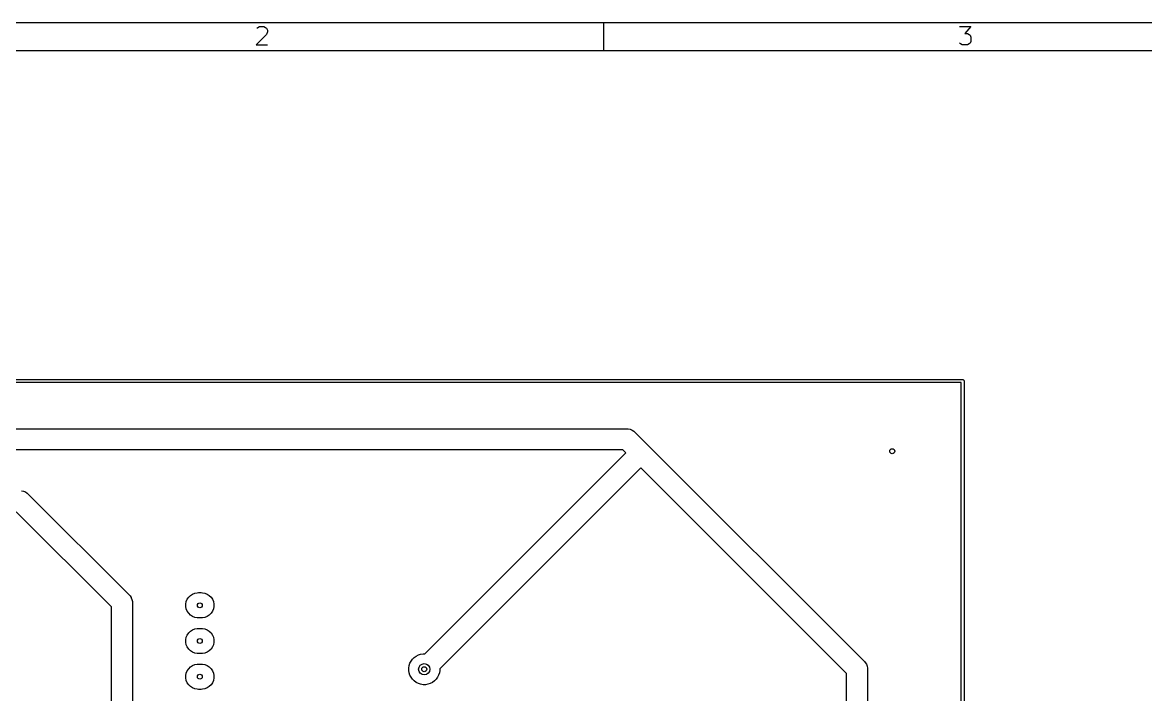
# Model space of a CAD drawing. Header units: inches. Extents: x 0.4 to 11.3, y -7.9 to -0.4.
# Drawn here: x 2.704 to 5.846, y -2.276 to -0.394 of the extents above; entities that cross this region are included whole.
import ezdxf

# ---------------------------------------------------------------- set-up
doc = ezdxf.new("R2010")
doc.units = ezdxf.units.IN
doc.header["$MEASUREMENT"] = 0
doc.layers.add('F.Cu', color=13, linetype='CONTINUOUS', true_color=0xc83434)

msp = doc.modelspace()

# ---------------------------------------------------------------- linework, layer by layer
at = {"layer": 'BLACK', "linetype": 'CONTINUOUS'}
for p, q in [((0.3937, -0.3937), (11.2993, -0.3937)), ((3.3601, -0.4101), (3.3625, -0.4077)), ((3.3625, -0.4077), (3.3674, -0.4053)), ((3.3674, -0.4053), (3.3796, -0.4053)), ((3.3796, -0.4053), (3.3845, -0.4077)), ((3.3845, -0.4077), (3.3869, -0.4101)), ((4.3307, -0.4724), (4.3307, -0.3937)), ((5.3262, -0.4053), (5.3578, -0.4053)), ((5.3578, -0.4053), (5.3408, -0.4248)), ((3.3869, -0.4272), (3.3577, -0.4564)), ((3.3869, -0.4101), (3.3893, -0.415)), ((3.3893, -0.4199), (3.3869, -0.4272)), ((3.3893, -0.415), (3.3893, -0.4199)), ((5.3408, -0.4248), (5.3481, -0.4248)), ((5.3481, -0.4248), (5.353, -0.4272)), ((5.353, -0.4272), (5.3554, -0.4296)), ((5.3554, -0.4296), (5.3578, -0.4345)), ((5.3578, -0.4345), (5.3578, -0.4467)), ((3.3577, -0.4564), (3.3893, -0.4564)), ((5.3286, -0.454), (5.3262, -0.4516)), ((5.3335, -0.4564), (5.3286, -0.454)), ((5.3481, -0.4564), (5.3335, -0.4564)), ((5.353, -0.454), (5.3481, -0.4564)), ((5.3554, -0.4516), (5.353, -0.454)), ((5.3578, -0.4467), (5.3554, -0.4516)), ((0.4724, -0.4724), (11.2206, -0.4724))]:
    msp.add_line(p, q, dxfattribs=at)
at = {"layer": 'F.Cu', "linetype": 'CONTINUOUS'}
for p, q in [((1.3976, -1.3937), (5.3346, -1.3937)), ((5.3307, -1.4016), (1.4016, -1.4016)), ((5.3307, -4.1496), (5.3307, -1.4016)), ((5.3346, -1.3937), (5.3354, -1.3938)), ((5.3354, -1.3938), (5.3368, -1.3944)), ((5.3368, -1.3944), (5.3379, -1.3955)), ((5.3379, -1.3955), (5.3385, -1.3969)), ((5.3385, -1.3969), (5.3386, -1.3976)), ((5.3386, -1.3976), (5.3386, -4.1535)), ((2.5256, -1.5319), (4.3961, -1.5319)), ((4.3961, -1.5319), (4.399, -1.532)), ((4.399, -1.532), (4.4046, -1.5332)), ((4.4046, -1.5332), (4.4078, -1.5345)), ((4.4078, -1.5345), (4.41, -1.5354)), ((4.41, -1.5354), (4.4144, -1.5383)), ((4.4144, -1.5383), (4.4148, -1.5386)), ((4.4148, -1.5386), (4.4169, -1.5405)), ((4.4169, -1.5405), (4.4473, -1.5709)), ((4.4473, -1.5709), (5.0602, -2.1838)), ((4.3838, -1.5909), (2.5378, -1.5909)), ((3.8298, -2.1619), (4.3923, -1.5994)), ((4.3923, -1.5994), (4.3838, -1.5909)), ((4.4341, -1.6412), (3.8715, -2.2037)), ((5.0098, -2.217), (4.4341, -1.6412)), ((2.7013, -1.7053), (2.707, -1.7064)), ((2.707, -1.7064), (2.7101, -1.7077)), ((2.7101, -1.7077), (2.7123, -1.7086)), ((2.7123, -1.7086), (2.7172, -1.7118)), ((2.7172, -1.7118), (2.7193, -1.7138)), ((2.7193, -1.7138), (3.0032, -1.9976)), ((2.9528, -2.0307), (2.6862, -1.7642)), ((3.0032, -1.9976), (3.0051, -1.9998)), ((3.0051, -1.9998), (3.0083, -2.0046)), ((3.0083, -2.0046), (3.0084, -2.0048)), ((3.0084, -2.0048), (3.0105, -2.0099)), ((3.0105, -2.0099), (3.0117, -2.0156)), ((3.1625, -2.0157), (3.1652, -2.0093)), ((3.1652, -2.0093), (3.1691, -2.0035)), ((3.1691, -2.0035), (3.174, -1.9986)), ((3.174, -1.9986), (3.1798, -1.9947)), ((3.1798, -1.9947), (3.1862, -1.9921)), ((3.1862, -1.9921), (3.193, -1.9907)), ((3.193, -1.9907), (3.1965, -1.9906)), ((3.1965, -1.9906), (3.2043, -1.9906)), ((3.2043, -1.9906), (3.2078, -1.9907)), ((3.2078, -1.9907), (3.2146, -1.9921)), ((3.2146, -1.9921), (3.221, -1.9947)), ((3.221, -1.9947), (3.2268, -1.9986)), ((3.2268, -1.9986), (3.2317, -2.0035)), ((3.2317, -2.0035), (3.2356, -2.0093)), ((3.2356, -2.0093), (3.2382, -2.0157)), ((2.9528, -2.9626), (2.9528, -2.0307)), ((3.0117, -2.0156), (3.0118, -2.0185)), ((3.0118, -2.0185), (3.0118, -2.9504)), ((3.1612, -2.0225), (3.1625, -2.0157)), ((3.1612, -2.0295), (3.1612, -2.0225)), ((3.1625, -2.0363), (3.1612, -2.0295)), ((3.1652, -2.0427), (3.1625, -2.0363)), ((3.2382, -2.0363), (3.2356, -2.0427)), ((3.2382, -2.0157), (3.2396, -2.0225)), ((3.2396, -2.0295), (3.2382, -2.0363)), ((3.2396, -2.0225), (3.2396, -2.0295)), ((3.1691, -2.0485), (3.1652, -2.0427)), ((3.174, -2.0534), (3.1691, -2.0485)), ((3.1798, -2.0572), (3.174, -2.0534)), ((3.1862, -2.0599), (3.1798, -2.0572)), ((3.193, -2.0612), (3.1862, -2.0599)), ((3.1965, -2.0614), (3.193, -2.0612)), ((3.2043, -2.0614), (3.1965, -2.0614)), ((3.2078, -2.0612), (3.2043, -2.0614)), ((3.2146, -2.0599), (3.2078, -2.0612)), ((3.221, -2.0572), (3.2146, -2.0599)), ((3.2268, -2.0534), (3.221, -2.0572)), ((3.2317, -2.0485), (3.2268, -2.0534)), ((3.2356, -2.0427), (3.2317, -2.0485)), ((3.1652, -2.1093), (3.1691, -2.1035)), ((3.1691, -2.1035), (3.174, -2.0986)), ((3.174, -2.0986), (3.1798, -2.0947)), ((3.1798, -2.0947), (3.1862, -2.0921)), ((3.1862, -2.0921), (3.193, -2.0907)), ((3.193, -2.0907), (3.1965, -2.0906)), ((3.1965, -2.0906), (3.2043, -2.0906)), ((3.2043, -2.0906), (3.2078, -2.0907)), ((3.2078, -2.0907), (3.2146, -2.0921)), ((3.2146, -2.0921), (3.221, -2.0947)), ((3.221, -2.0947), (3.2268, -2.0986)), ((3.2268, -2.0986), (3.2317, -2.1035)), ((3.2317, -2.1035), (3.2356, -2.1093)), ((3.1612, -2.1225), (3.1625, -2.1157)), ((3.1612, -2.1295), (3.1612, -2.1225)), ((3.1625, -2.1363), (3.1612, -2.1295)), ((3.1625, -2.1157), (3.1652, -2.1093)), ((3.1652, -2.1427), (3.1625, -2.1363)), ((3.2356, -2.1093), (3.2382, -2.1157)), ((3.2382, -2.1363), (3.2356, -2.1427)), ((3.2382, -2.1157), (3.2396, -2.1225)), ((3.2396, -2.1295), (3.2382, -2.1363)), ((3.2396, -2.1225), (3.2396, -2.1295)), ((3.1691, -2.1485), (3.1652, -2.1427)), ((3.174, -2.1534), (3.1691, -2.1485)), ((3.1798, -2.1572), (3.174, -2.1534)), ((3.1862, -2.1599), (3.1798, -2.1572)), ((3.193, -2.1612), (3.1862, -2.1599)), ((3.1965, -2.1614), (3.193, -2.1612)), ((3.2043, -2.1614), (3.1965, -2.1614)), ((3.2078, -2.1612), (3.2043, -2.1614)), ((3.2146, -2.1599), (3.2078, -2.1612)), ((3.221, -2.1572), (3.2146, -2.1599)), ((3.2268, -2.1534), (3.221, -2.1572)), ((3.2317, -2.1485), (3.2268, -2.1534)), ((3.2356, -2.1427), (3.2317, -2.1485)), ((3.8002, -2.1722), (3.8057, -2.1682)), ((3.8057, -2.1682), (3.8118, -2.1651)), ((3.8118, -2.1651), (3.8182, -2.163)), ((3.8182, -2.163), (3.8249, -2.1619)), ((3.8249, -2.1619), (3.8298, -2.1619)), ((3.1691, -2.2035), (3.174, -2.1986)), ((3.174, -2.1986), (3.1798, -2.1947)), ((3.1798, -2.1947), (3.1862, -2.1921)), ((3.1862, -2.1921), (3.193, -2.1907)), ((3.193, -2.1907), (3.1965, -2.1906)), ((3.1965, -2.1906), (3.2043, -2.1906)), ((3.2043, -2.1906), (3.2078, -2.1907)), ((3.2078, -2.1907), (3.2146, -2.1921)), ((3.2146, -2.1921), (3.221, -2.1947)), ((3.221, -2.1947), (3.2268, -2.1986)), ((3.2268, -2.1986), (3.2317, -2.2035)), ((3.7852, -2.2017), (3.7862, -2.195)), ((3.7862, -2.195), (3.7883, -2.1885)), ((3.7883, -2.1885), (3.7914, -2.1825)), ((3.7914, -2.1825), (3.7954, -2.177)), ((3.7954, -2.177), (3.8002, -2.1722)), ((5.0602, -2.1838), (5.0622, -2.186)), ((5.0622, -2.186), (5.0654, -2.1908)), ((5.0654, -2.1908), (5.0676, -2.1962)), ((5.0676, -2.1962), (5.0688, -2.2018)), ((3.1612, -2.2225), (3.1625, -2.2157)), ((3.1612, -2.2295), (3.1612, -2.2225)), ((3.1625, -2.2363), (3.1612, -2.2295)), ((3.1625, -2.2157), (3.1652, -2.2093)), ((3.1652, -2.2093), (3.1691, -2.2035)), ((3.2317, -2.2035), (3.2356, -2.2093)), ((3.2356, -2.2093), (3.2382, -2.2157)), ((3.2382, -2.2157), (3.2396, -2.2225)), ((3.2396, -2.2295), (3.2382, -2.2363)), ((3.2396, -2.2225), (3.2396, -2.2295)), ((3.7852, -2.2085), (3.7852, -2.2017)), ((3.7862, -2.2152), (3.7852, -2.2085)), ((3.7883, -2.2217), (3.7862, -2.2152)), ((3.7914, -2.2277), (3.7883, -2.2217)), ((3.7954, -2.2332), (3.7914, -2.2277)), ((3.8653, -2.2277), (3.8613, -2.2332)), ((3.8684, -2.2217), (3.8653, -2.2277)), ((3.8705, -2.2152), (3.8684, -2.2217)), ((3.8715, -2.2085), (3.8705, -2.2152)), ((3.8715, -2.2037), (3.8715, -2.2085)), ((5.0098, -2.4862), (5.0098, -2.217)), ((5.0688, -2.2018), (5.0689, -2.2047)), ((5.0689, -2.2047), (5.0689, -2.4862)), ((3.1652, -2.2427), (3.1625, -2.2363)), ((3.1691, -2.2485), (3.1652, -2.2427)), ((3.174, -2.2534), (3.1691, -2.2485)), ((3.1798, -2.2572), (3.174, -2.2534)), ((3.1862, -2.2599), (3.1798, -2.2572)), ((3.193, -2.2612), (3.1862, -2.2599)), ((3.1965, -2.2614), (3.193, -2.2612)), ((3.2043, -2.2614), (3.1965, -2.2614)), ((3.2078, -2.2612), (3.2043, -2.2614)), ((3.2146, -2.2599), (3.2078, -2.2612)), ((3.221, -2.2572), (3.2146, -2.2599)), ((3.2268, -2.2534), (3.221, -2.2572)), ((3.2317, -2.2485), (3.2268, -2.2534)), ((3.2356, -2.2427), (3.2317, -2.2485)), ((3.2382, -2.2363), (3.2356, -2.2427)), ((3.8002, -2.238), (3.7954, -2.2332)), ((3.8057, -2.242), (3.8002, -2.238)), ((3.8118, -2.2451), (3.8057, -2.242)), ((3.8182, -2.2472), (3.8118, -2.2451)), ((3.8249, -2.2483), (3.8182, -2.2472)), ((3.8317, -2.2483), (3.8249, -2.2483)), ((3.8385, -2.2472), (3.8317, -2.2483)), ((3.8449, -2.2451), (3.8385, -2.2472)), ((3.851, -2.242), (3.8449, -2.2451)), ((3.8565, -2.238), (3.851, -2.242)), ((3.8613, -2.2332), (3.8565, -2.238))]:
    msp.add_line(p, q, dxfattribs=at)
at = {"layer": 'F.Cu'}
for centre, radius in [((5.1378, -1.5945), 0.00689), ((5.1378, -1.5945), 0.00689), ((3.2004, -2.026), 0.00689), ((3.2004, -2.026), 0.00689), ((3.2004, -2.126), 0.00689), ((3.2004, -2.126), 0.00689), ((3.8283, -2.2051), 0.0157), ((3.8283, -2.2051), 0.00689), ((3.2004, -2.226), 0.00689), ((3.2004, -2.226), 0.00689)]:
    msp.add_circle(centre, radius, dxfattribs=at)

doc.saveas('drawing.dxf')
